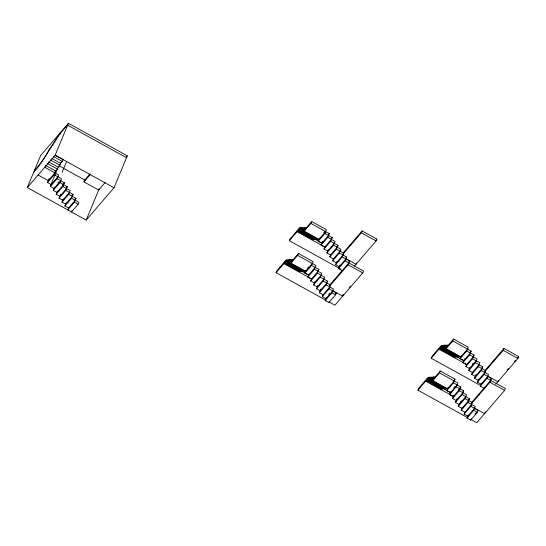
<?xml version="1.0" encoding="UTF-8"?>
<svg xmlns="http://www.w3.org/2000/svg" width="546" height="546" viewBox="0 0 546 546"><rect width="100%" height="100%" fill="white"/><g stroke="black" fill="none" stroke-linecap="round" stroke-linejoin="round"><path stroke-width="0.82" d="M27.3 187.537L40.595 155.603L68.434 123.28L127.307 155.828L114.018 187.763L86.172 220.086L27.3 187.537L55.146 155.214L68.434 123.28M58.968 134.275C56.313 139.742 52.907 144.745 49.16 149.543C45.345 157.268 40.22 164.182 34.337 170.632M59.862 134.214L60.64 132.33M57.856 176.802L51.174 184.562L47.488 182.528L49.058 178.767M47.488 182.528L54.177 174.768L55.74 171.014L45.434 165.315M50.368 185.981L58.19 167.192L59.862 165.254L61.166 162.128M60.749 180.719L54.068 188.472L50.389 186.439L51.174 184.562M59.807 164.346L62.312 161.439L63.097 159.562L55.74 155.494M50.389 186.439L57.071 178.685L58.634 174.925L44.656 167.192M63.65 184.63L56.968 192.383L53.29 190.349L54.586 187.223M62.067 172.406L66.585 161.548M53.29 190.349L59.971 182.596L61.534 178.835L54.177 174.768M66.544 188.541L59.862 196.301L56.183 194.267L57.487 191.134M56.183 194.267L62.865 186.507L64.428 182.753L57.071 178.685M69.444 192.451L62.763 200.211L59.084 198.178L60.647 194.424M59.084 198.178L65.766 190.417L67.329 186.664L59.971 182.596M72.338 196.369L65.657 204.122L61.978 202.088L63.281 198.962M61.978 202.088L68.659 194.335L70.222 190.574L62.865 186.507M75.239 200.28L68.557 208.04L64.878 206.006L66.182 202.873M64.878 206.006L71.56 198.246L73.123 194.485L65.766 190.417M68.557 208.04L67.772 209.917L74.454 202.156L76.024 198.403L68.659 194.335M71.976 210.695L71.451 211.95L78.139 204.19L78.917 202.313L71.56 198.246M105.187 182.487L98.683 190.028L83.961 181.893L84.746 180.016L90.165 173.724M86.172 220.086L99.14 188.93M325.982 300.273L276.051 272.666L276.836 270.789L286.302 259.8L284.739 263.554L299.454 271.69M340.765 269.164L289.346 240.731L290.124 238.855L299.597 227.866L301.064 228.678M297.925 229.805L297.14 231.681L324.713 246.929M313.581 238.786L312.749 239.762L298.027 231.62L299.597 227.866M300.348 271.628L285.626 263.493L287.189 259.739L276.051 272.666M314.476 238.732L313.636 239.701L298.921 231.559L300.484 227.805L301.952 228.617M301.235 271.574L286.514 263.431L288.076 259.678L284.739 263.554M315.363 238.67L314.523 239.639L299.809 231.497L301.372 227.743L302.846 228.556M302.955 270.543L302.122 271.512L287.408 263.37L288.97 259.616L285.626 263.493M315.417 239.578L300.696 231.443L302.259 227.682L298.921 231.559M303.849 270.482L303.01 271.451L288.295 263.308L289.858 259.555L291.332 260.367M316.305 239.517L301.583 231.381L303.146 227.621L299.809 231.497M303.897 271.389L289.182 263.254L290.745 259.493L287.408 263.37M317.192 239.455L302.477 231.32L304.04 227.559L300.696 231.443M305.623 270.359L304.791 271.328L290.069 263.192L291.632 259.432L288.295 263.308M318.079 239.394L303.364 231.258L304.927 227.498L301.583 231.381M312.36 263.506L305.678 271.266L290.957 263.131L292.526 259.37L289.182 263.254M325.655 231.572L318.966 239.332L304.252 231.197L305.815 227.436L302.477 231.32M290.957 263.131L297.645 255.371L298.423 253.494L313.145 261.63L311.575 265.39L304.893 273.143L308.572 275.177L315.26 267.424M304.252 231.197L310.933 223.437L311.718 221.56L326.433 229.695L324.87 233.456L318.188 241.209L321.867 243.243L328.549 235.49M304.893 273.143L306.197 270.011M318.188 241.209L319.492 238.083M318.154 271.335L311.473 279.088L307.794 277.054L309.097 273.928M331.449 239.401L324.768 247.161L321.082 245.127L322.652 241.366M307.794 277.054L314.476 269.301L316.038 265.54L297.645 255.371M321.082 245.127L327.771 237.367L329.334 233.606L310.933 223.437M321.055 275.245L314.373 283.005L310.688 280.972L311.473 279.088M334.343 243.311L327.661 251.071L323.983 249.037L325.286 245.905M310.688 280.972L317.376 273.212L318.939 269.458L311.575 265.39M323.983 249.037L330.664 241.277L332.227 237.524L324.87 233.456M323.949 279.156L317.267 286.916L313.588 284.882L314.892 281.75M337.244 247.229L330.562 254.982L326.883 252.948L328.187 249.815M313.588 284.882L320.27 277.122L321.833 273.369L314.476 269.301M326.883 252.948L333.565 245.195L335.128 241.434L327.771 237.367M326.849 283.074L320.168 290.827L316.489 288.793L317.786 285.667M340.138 251.14L333.456 258.893L329.777 256.859L330.562 254.982M316.489 288.793L323.171 281.04L324.733 277.279L317.376 273.212M329.777 256.859L336.459 249.106L338.022 245.345L330.664 241.277M329.743 286.984L323.061 294.744L319.383 292.711L320.946 288.95M343.038 255.05L336.356 262.81L332.678 260.776L333.456 258.893M319.383 292.711L326.064 284.951L327.627 281.19L320.27 277.122M332.678 260.776L339.359 253.016L340.922 249.263L333.565 245.195M332.644 290.895L325.962 298.655L322.283 296.621L323.061 294.744M345.939 258.961L339.25 266.721L335.572 264.687L336.875 261.554M322.283 296.621L328.965 288.861L330.528 285.108L323.171 281.04M335.572 264.687L342.253 256.927L343.823 253.173L336.459 249.106M328.965 288.861L336.322 292.929L335.537 294.813L328.856 302.566L325.177 300.532L326.481 297.399M342.151 270.632L338.472 268.598L340.035 264.844M325.177 300.532L331.859 292.772L333.422 289.018L326.064 284.951M338.472 268.598L345.154 260.845L346.717 257.084L339.359 253.016M329.497 286.302L348.048 264.755L349.617 260.995L342.253 256.927M342.922 254.204L361.343 232.821L362.128 230.944L376.842 239.08L376.064 240.957L354.456 266.038M356.531 262.981L356.012 264.23L345.577 258.463M328.965 301.918L334.923 305.214L362.769 272.891L363.554 271.014L345.154 260.845M467.84 417.772L417.908 390.172L418.693 388.288L428.16 377.3L426.597 381.06L441.311 389.196M480.384 385.428L431.203 358.237L431.982 356.361L441.448 345.365L439.885 349.126L454.606 357.261M426.487 379.238L425.703 381.122L453.276 396.362M442.199 389.134L427.484 380.999L429.047 377.238L417.908 390.172M456.326 356.231L455.494 357.2L440.779 349.065L442.342 345.304L431.203 358.237M443.093 389.073L428.371 380.937L429.934 377.177L431.408 377.996M457.22 356.169L456.381 357.139L441.666 349.003L443.229 345.249L444.703 346.062M451.078 392.833L429.258 380.876L430.828 377.115L427.484 380.999M458.108 356.108L457.268 357.077L442.553 348.942L444.116 345.188L445.591 346M444.867 388.95L430.152 380.815L431.715 377.061L428.371 380.937M458.995 356.047L458.162 357.016L443.441 348.88L445.004 345.127L441.666 349.003M445.754 388.888L431.04 380.753L432.603 376.999L429.258 380.876M459.05 356.954L444.328 348.819L445.898 345.065L442.553 348.942M447.481 387.858L446.648 388.827L431.927 380.692L433.49 376.938L434.964 377.75M459.937 356.893L445.222 348.757L446.785 345.004L443.441 348.88M454.217 381.012L447.536 388.766L432.814 380.63L434.377 376.877L431.04 380.753M467.512 349.078L460.824 356.838L446.109 348.696L447.672 344.942L444.328 348.819M432.814 380.63L439.496 372.877L440.281 370.993L454.995 379.136L453.433 382.889L446.751 390.649L450.43 392.683L457.111 384.923M446.109 348.696L452.791 340.943L453.576 339.059L468.291 347.201L466.728 350.955L460.046 358.715L463.725 360.749L470.406 352.989M446.751 390.649L447.536 388.766M460.046 358.715L461.35 355.582M460.012 388.834L453.33 396.594L449.651 394.56L450.955 391.427M473.307 356.9L466.618 364.66L462.94 362.626L464.503 358.872M449.651 394.56L456.333 386.8L457.896 383.046L439.496 372.877M462.94 362.626L469.628 354.866L471.191 351.112L452.791 340.943M462.912 392.751L456.224 400.505L452.545 398.471L453.849 395.338M476.201 360.817L469.519 368.57L465.84 366.537L466.618 364.66M452.545 398.471L459.227 390.718L460.797 386.957L453.433 382.889M465.84 366.537L472.522 358.783L474.085 355.023L466.728 350.955M465.806 396.662L459.125 404.422L455.446 402.382L457.009 398.628M479.101 364.728L472.42 372.488L468.734 370.454L470.038 367.322M455.446 402.382L462.128 394.628L463.69 390.868L456.333 386.8M468.734 370.454L475.423 362.694L476.986 358.94L469.628 354.866M468.707 400.573L462.018 408.333L458.34 406.299L459.643 403.166M481.995 368.639L475.313 376.399L471.635 374.365L472.42 372.488M458.34 406.299L465.028 398.539L466.591 394.785L459.227 390.718M471.635 374.365L478.316 366.605L479.879 362.851L472.522 358.783M471.601 404.484L464.919 412.244L461.24 410.21L462.544 407.077M484.896 372.556L478.214 380.309L474.535 378.276L476.098 374.522M461.24 410.21L467.922 402.45L469.485 398.696L462.128 394.628M474.535 378.276L481.217 370.522L482.78 366.762L475.423 362.694M474.501 408.401L467.82 416.154L464.134 414.121L464.919 412.244M487.79 376.467L481.108 384.227L477.429 382.186L478.733 379.06M464.134 414.121L470.823 406.367L472.386 402.607L465.028 398.539M477.429 382.186L484.111 374.433L485.674 370.673L478.316 366.605M470.823 406.367L478.18 410.435L477.395 412.312L470.713 420.072L467.035 418.038L468.338 414.905M484.009 388.138L480.33 386.104L481.633 382.971M467.035 418.038L473.716 410.278L475.279 406.524L467.922 402.45M480.33 386.104L487.012 378.344L488.574 374.59L481.217 370.522M470.713 420.072L471.239 418.816M471.355 403.801L489.905 382.255L491.468 378.501L484.111 374.433M484.65 371.867L503.2 350.327L503.985 348.444L518.7 356.586L517.915 358.463L495.788 384.145M485.36 411.786L484.575 413.67L474.146 407.896M498.389 380.48L497.87 381.736L487.435 375.969M470.816 419.424L476.781 422.72L504.627 390.397L505.405 388.513L487.012 378.344M33.559 172.509C46.54 157.726 53.535 139.244 67.656 125.164L126.529 157.712M54.709 172.208L57.412 169.076L47.106 163.377M54.955 172.891L48.273 180.651L37.967 174.952M57.937 183.012L58.961 181.825M62.374 185.135L64.428 182.753M66.298 187.858L67.329 186.664M72.092 195.68L73.123 194.485M83.961 181.893L90.465 174.345M74.993 199.597L76.024 198.403M126.215 157.098L127.307 155.828M289.346 240.731L300.484 227.805M298.027 231.62L301.372 227.743M303.364 231.258L311.718 221.56M286.514 263.431L289.858 259.555M290.069 263.192L298.423 253.494M311.862 239.817L312.694 238.848M323.867 232.678L324.89 231.484M328.303 234.8L329.334 233.606M331.204 238.718L332.227 237.524M307.487 268.195L308.517 267.001M336.998 246.539L338.022 245.345M317.909 270.645L318.939 269.458M343.161 252.955L362.128 230.944M345.686 258.278L346.717 257.084M326.604 282.384L327.627 281.19M348.587 262.189L349.617 260.995M329.327 285.517L348.833 262.879M328.801 294.39L329.825 293.195M375.757 240.336L376.842 239.08M335.292 294.123L336.322 292.929M342.465 295.495L343.502 294.287L342.717 296.164L332.289 290.397M349.46 287.367L350.546 286.111M439.885 349.126L443.229 345.249M440.779 349.065L444.116 345.188M445.222 348.757L453.576 339.059M426.597 381.06L429.934 377.177M430.152 380.815L433.49 376.938M431.927 380.692L440.281 370.993M470.161 352.307L471.191 351.112M440.424 389.257L441.257 388.288M473.061 356.217L474.085 355.023M453.972 380.323L454.995 379.136M472.358 364.305L473.382 363.117M453.781 387.817L454.811 386.623M458.224 389.94L460.797 386.957M481.749 367.956L482.78 366.762M462.66 392.062L463.69 390.868M485.019 370.461L503.985 348.444M460.421 401.945L461.445 400.75M467.942 400.484L469.485 398.696M490.445 379.695L491.468 378.501M471.724 402.395L490.69 380.378M507.323 369.792L508.408 368.536M514.366 361.616L515.451 360.353M517.615 357.842L518.7 356.586M475.095 414.011L476.126 412.824M361.343 232.821L376.064 240.957M303.255 229.436L304.729 230.255M314.319 238.868L321.771 242.99M503.2 350.327L517.915 358.463M348.048 264.755L362.769 272.891M441.25 348.123L439.783 347.311L438.998 349.187L466.571 364.428M456.176 356.374L463.629 360.49M286.104 262.551L284.63 261.739L283.852 263.616L310.674 278.446M301.767 271.212L308.476 274.925M331.859 292.772L335.537 294.813M489.905 382.255L504.627 390.397M55.146 155.214L114.018 187.763M53.481 156.559L62.312 161.439M51.815 158.497L60.64 163.377M50.293 159.964L59.862 165.254M59.221 165.909L85.306 180.323M48.621 161.903L58.19 167.192M428.262 379.122L429.736 379.934M473.716 410.278L477.395 412.312M74.454 202.156L78.139 204.19"/></g></svg>
